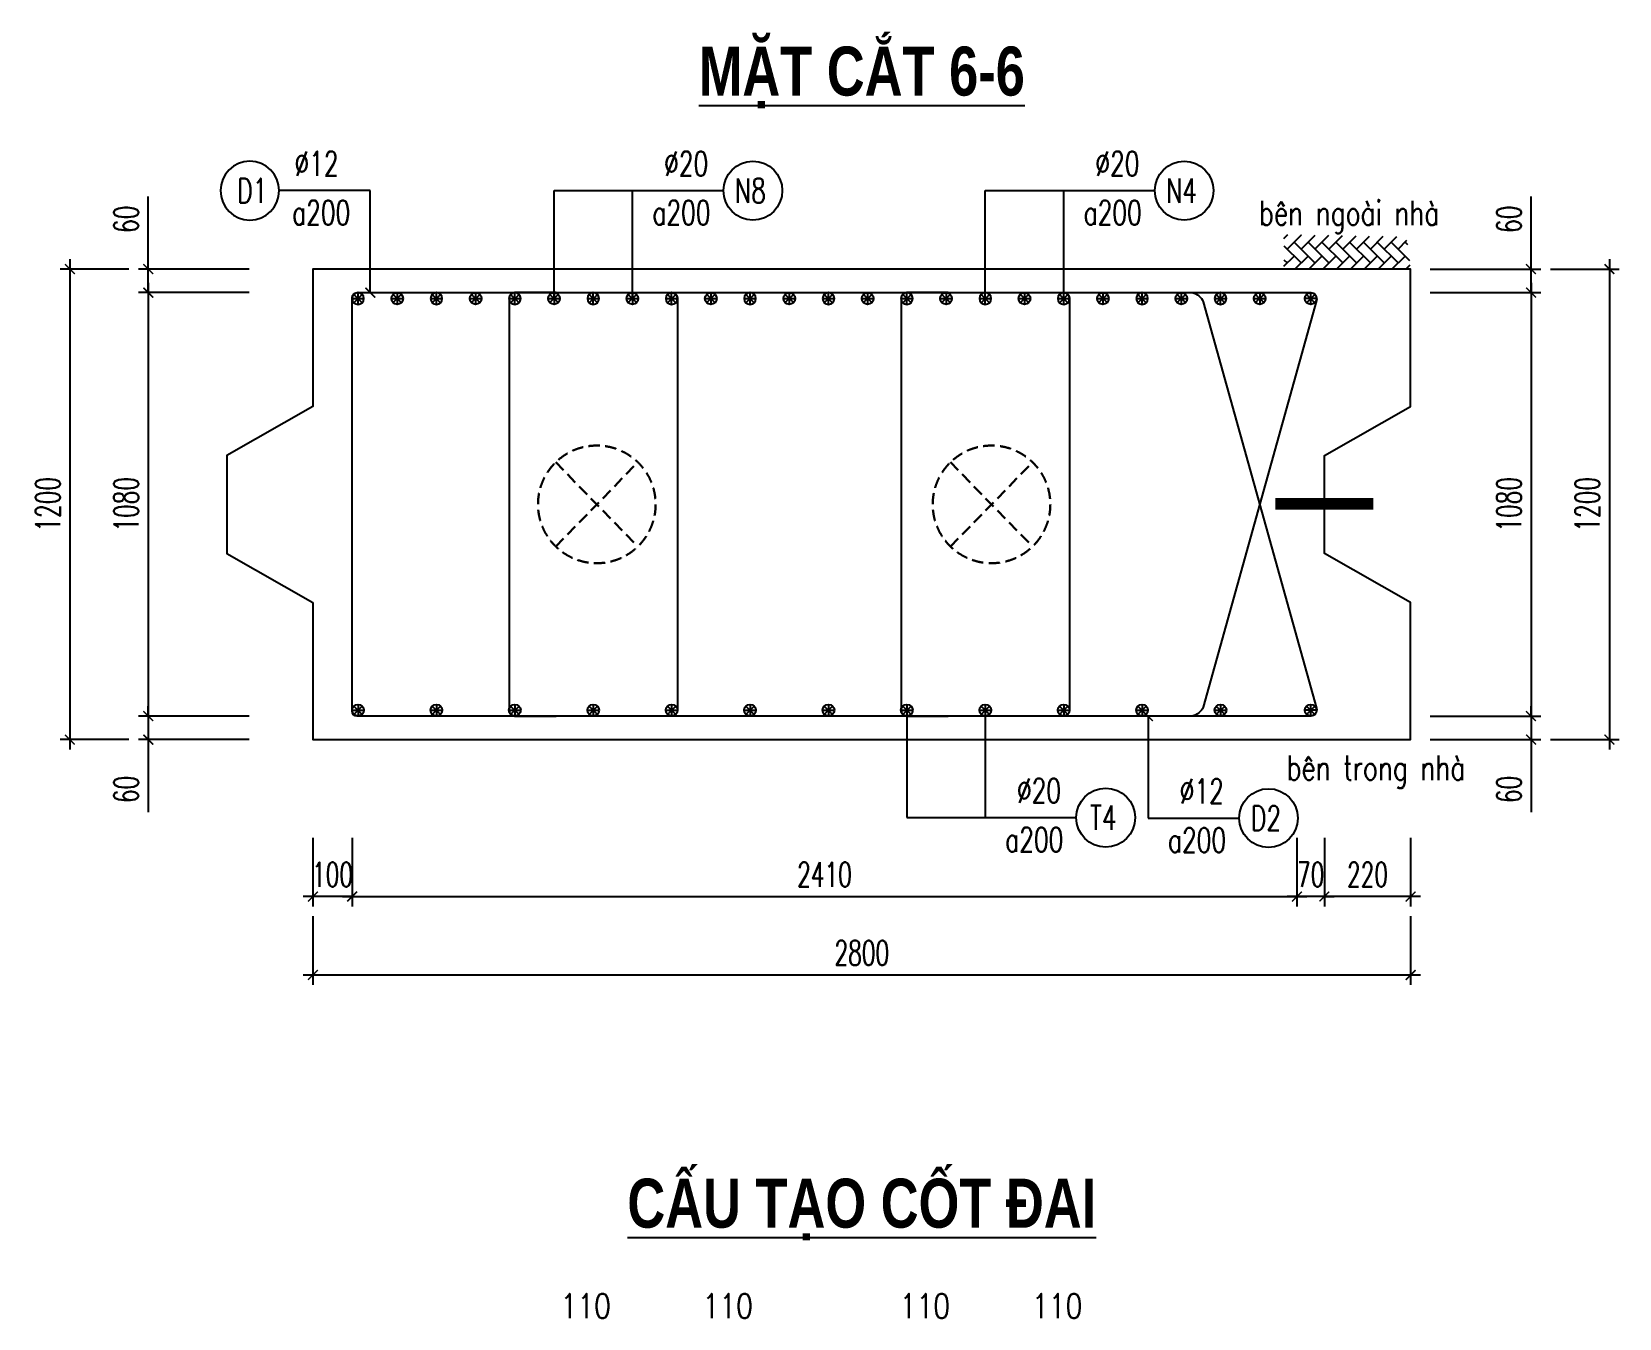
# Model space of a CAD drawing. Header units: millimetres. Extents: x -143570 to 58447, y -1448440 to -1202244.
# Drawn here: x 22564 to 38761, y -1324421 to -1311297 of the extents above; entities that cross this region are included whole.
import ezdxf
from ezdxf.enums import TextEntityAlignment as Align

# ---------------------------------------------------------------- set-up
doc = ezdxf.new("R2010")
doc.units = ezdxf.units.MM
doc.header["$LTSCALE"] = 30
doc.header["$PDMODE"] = 3
doc.linetypes.add('DASHED', pattern=[19.05, 12.7, -6.35])
doc.layers.get('0').update_dxf_attribs({"lineweight": 9})
doc.layers.get('Defpoints').update_dxf_attribs({"lineweight": 9})
for name, color, linetype in [('ccu11-Cotthep', 9, 'Continuous'), ('ccu11-Dim', 8, 'Continuous'), ('ccu11-Hatch', 8, 'Continuous'), ('ccu11-Text', 31, 'Continuous'), ('ccu11-Thay', 7, 'Continuous'), ('ccu11-Thep', 4, 'Continuous'), ('ccu11-Thep doc', 4, 'Continuous'), ('ccu11-Thepdai', 6, 'Continuous')]:
    doc.layers.add(name, color=color, linetype=linetype)
doc.layers.add('ccu11-Khuat', color=9, linetype='DASHED', lineweight=30)
doc.layers.add('Vicom_thep doc', color=1, linetype='Continuous', lineweight=35)
doc.styles.add('ccu11-dim', font='vnsimli.shx', dxfattribs={"width": 0.65, "bigfont": 'bigfont.shx'})
doc.styles.add('ccu11-VnAvH-B', font='')
doc.styles.add('ccu11-vnsimli', font='vnsimli.shx', dxfattribs={"width": 0.8, "bigfont": 'vns.shx'})
doc.styles.add('ccu11-vnsimple', font='vnsimple.shx', dxfattribs={"bigfont": 'bigfont.shx'})
doc.styles.add('ccu11_simli', font='vnsimli.shx', dxfattribs={"width": 0.8})
doc.styles.get('ccu11-VnAvH-B').set_extended_font_data('.VnAvantH', bold=True)
doc.dimstyles.new('ccu11-100', dxfattribs={"dimscale": 100, "dimtxt": 2.5, "dimasz": 1, "dimexe": 1, "dimexo": 2, "dimgap": 1, "dimtad": 1, "dimdec": 0, "dimdsep": 46, "dimtxsty": 'ccu11-dim', "dimblk": 'ARCHTICK', "dimcen": -1, "dimdle": 1, "dimclrd": 256, "dimclre": 256, "dimclrt": 3, "dimadec": 0, "dimazin": 2, "dimtfac": 0.1, "dimtdec": 0, "dimtmove": 0, "dimatfit": 1, "dimldrblk": 'ARCHTICK', "dimfxl": 1, "dimtvp": 0.833333, "dimtolj": 1, "dimtzin": 12, "dimarcsym": 0})
doc.dimstyles.new('ccu11-100x4', dxfattribs={"dimscale": 100, "dimtxt": 2.5, "dimasz": 1, "dimexe": 1, "dimexo": 2, "dimgap": 1, "dimtad": 1, "dimdec": 0, "dimlfac": 0.25, "dimdsep": 46, "dimtxsty": 'ccu11-dim', "dimblk": 'ARCHTICK', "dimcen": -1, "dimdle": 1, "dimclrd": 256, "dimclre": 256, "dimclrt": 3, "dimadec": 0, "dimazin": 2, "dimtfac": 0.1, "dimtdec": 0, "dimtmove": 0, "dimatfit": 1, "dimldrblk": 'ARCHTICK', "dimfxl": 1, "dimtvp": 0.833333, "dimtolj": 1, "dimtzin": 12, "dimarcsym": 0})

# ---------------------------------------------------------------- blocks, each defined once
blk = doc.blocks.new('MCT')
at = {"ltscale": 0.005}
for p, q in [((-0.49, 0), (0.49, 0)), ((0.35, -0.35), (-0.35, 0.35)), ((-0.35, -0.35), (0.35, 0.35)), ((0, -0.49), (0, 0.49))]:
    blk.add_line(p, q, dxfattribs=at)
blk.add_circle((0, 0), 0.492, dxfattribs=at)
blk = doc.blocks.new('*U506')
at = {"layer": 'ccu11-Thep doc', "xscale": -121.9200000001001, "yscale": 121.9200000001001, "zscale": 121.92, "rotation": 270}
blk.add_blockref('MCT', (0, 0), dxfattribs=at)
blk = doc.blocks.new('*U507')
at = {"layer": 'ccu11-Thep doc', "color": 0, "linetype": 'ByBlock', "lineweight": -2, "transparency": 16777216}
for p in [(0, 0), (800, 0), (1600, 0), (2400, 0), (3200, 0), (4000, 0), (4800, 0), (5600, 0), (6400, 0), (7200, 0), (8000, 0), (8800, 0)]:
    blk.add_blockref('*U506', p, dxfattribs=at)
blk = doc.blocks.new('*U508')
at = {"layer": 'ccu11-Thep doc', "xscale": -121.9200000001001, "yscale": 121.9200000001001, "zscale": 121.92, "rotation": 270}
blk.add_blockref('MCT', (0, 0), dxfattribs=at)
blk = doc.blocks.new('*U509')
at = {"layer": 'ccu11-Thep doc', "color": 0, "linetype": 'ByBlock', "lineweight": -2, "transparency": 16777216}
for p in [(0, 0), (800, 0), (1600, 0), (2400, 0), (3200, 0), (4000, 0), (4800, 0), (5600, 0), (6400, 0), (7200, 0), (8000, 0), (8800, 0)]:
    blk.add_blockref('*U508', p, dxfattribs=at)
blk = doc.blocks.new('_ARCHTICK')
at = {"color": 0, "linetype": 'ByBlock', "const_width": 0.15}
blk.add_lwpolyline([(-0.5, -0.5), (0.5, 0.5)], dxfattribs=at)
blk = doc.blocks.new('*D591')
at = {"layer": 'ccu11-Dim', "linetype": 'ByBlock', "lineweight": -2, "ltscale": 30, "transparency": 16777216}
for p, q in [((23753, -1313718), (23753, -1312979)), ((24782, -1313718), (23653, -1313718)), ((23753, -1313958), (23753, -1313718)), ((24782, -1313958), (23653, -1313958)), ((23753, -1313958), (23753, -1314058))]:
    blk.add_line(p, q, dxfattribs=at)
at = {"layer": 'Defpoints', "color": 0, "linetype": 'ByBlock', "ltscale": 30, "transparency": 16777216}
for p in [(24982, -1313718), (23753, -1313958), (24982, -1313958)]:
    blk.add_point(p, dxfattribs=at)
at = {"layer": 'ccu11-Dim', "linetype": 'ByBlock', "lineweight": -2, "ltscale": 30, "transparency": 16777216, "xscale": 100, "yscale": 100, "zscale": 100}
for p, rotation in [((23753, -1313718), 270), ((23753, -1313958), 90)]:
    blk.add_blockref('_ARCHTICK', p, dxfattribs=dict(at, rotation=rotation))
at = {"layer": 'ccu11-Dim', "color": 3, "linetype": 'ByBlock', "ltscale": 30, "transparency": 16777216, "insert": (23528, -1313210), "char_height": 250, "attachment_point": 5, "rotation": 90, "style": 'ccu11-dim'}
blk.add_mtext('\\A1;60', dxfattribs=at)
blk = doc.blocks.new('*D592')
at = {"layer": 'ccu11-Dim', "linetype": 'ByBlock', "lineweight": -2, "ltscale": 30, "transparency": 16777216}
for p, q in [((23753, -1313858), (23753, -1318378)), ((24782, -1313958), (23653, -1313958)), ((24782, -1318278), (23653, -1318278))]:
    blk.add_line(p, q, dxfattribs=at)
at = {"layer": 'Defpoints', "color": 0, "linetype": 'ByBlock', "ltscale": 30, "transparency": 16777216}
for p in [(24982, -1313958), (23753, -1318278), (24982, -1318278)]:
    blk.add_point(p, dxfattribs=at)
at = {"layer": 'ccu11-Dim', "linetype": 'ByBlock', "lineweight": -2, "ltscale": 30, "transparency": 16777216, "xscale": 100, "yscale": 100, "zscale": 100}
for p, rotation in [((23753, -1313958), 90), ((23753, -1318278), 270)]:
    blk.add_blockref('_ARCHTICK', p, dxfattribs=dict(at, rotation=rotation))
at = {"layer": 'ccu11-Dim', "color": 3, "linetype": 'ByBlock', "ltscale": 30, "transparency": 16777216, "insert": (23528, -1316118), "char_height": 250, "attachment_point": 5, "rotation": 90, "style": 'ccu11-dim'}
blk.add_mtext('\\A1;1080', dxfattribs=at)
blk = doc.blocks.new('*D593')
at = {"layer": 'ccu11-Dim', "linetype": 'ByBlock', "lineweight": -2, "ltscale": 30, "transparency": 16777216}
for p, q in [((24782, -1318278), (23653, -1318278)), ((23753, -1318278), (23753, -1318178)), ((23753, -1318278), (23753, -1318518)), ((24782, -1318518), (23653, -1318518)), ((23753, -1318518), (23753, -1319258))]:
    blk.add_line(p, q, dxfattribs=at)
at = {"layer": 'Defpoints', "color": 0, "linetype": 'ByBlock', "ltscale": 30, "transparency": 16777216}
for p in [(23753, -1318278), (24982, -1318278), (24982, -1318518)]:
    blk.add_point(p, dxfattribs=at)
at = {"layer": 'ccu11-Dim', "linetype": 'ByBlock', "lineweight": -2, "ltscale": 30, "transparency": 16777216, "xscale": 100, "yscale": 100, "zscale": 100}
for p, rotation in [((23753, -1318278), 270), ((23753, -1318518), 90)]:
    blk.add_blockref('_ARCHTICK', p, dxfattribs=dict(at, rotation=rotation))
at = {"layer": 'ccu11-Dim', "color": 3, "linetype": 'ByBlock', "ltscale": 30, "transparency": 16777216, "insert": (23528, -1319026), "char_height": 250, "attachment_point": 5, "rotation": 90, "style": 'ccu11-dim'}
blk.add_mtext('\\A1;60', dxfattribs=at)
blk = doc.blocks.new('*D594')
at = {"layer": 'ccu11-Dim', "linetype": 'ByBlock', "lineweight": -2, "ltscale": 30, "transparency": 16777216}
for p, q in [((23553, -1313718), (22853, -1313718)), ((22953, -1313618), (22953, -1318618)), ((23553, -1318518), (22853, -1318518))]:
    blk.add_line(p, q, dxfattribs=at)
at = {"layer": 'Defpoints', "color": 0, "linetype": 'ByBlock', "ltscale": 30, "transparency": 16777216}
for p in [(23753, -1313718), (22953, -1318518), (23753, -1318518)]:
    blk.add_point(p, dxfattribs=at)
at = {"layer": 'ccu11-Dim', "linetype": 'ByBlock', "lineweight": -2, "ltscale": 30, "transparency": 16777216, "xscale": 100, "yscale": 100, "zscale": 100}
for p, rotation in [((22953, -1313718), 90), ((22953, -1318518), 270)]:
    blk.add_blockref('_ARCHTICK', p, dxfattribs=dict(at, rotation=rotation))
at = {"layer": 'ccu11-Dim', "color": 3, "linetype": 'ByBlock', "ltscale": 30, "transparency": 16777216, "insert": (22728, -1316118), "char_height": 250, "attachment_point": 5, "rotation": 90, "style": 'ccu11-dim'}
blk.add_mtext('\\A1;1200', dxfattribs=at)
blk = doc.blocks.new('*D595')
at = {"layer": 'ccu11-Dim', "linetype": 'ByBlock', "lineweight": -2, "ltscale": 30, "transparency": 16777216}
for p, q in [((35753, -1319519), (35753, -1320219)), ((36633, -1319519), (36633, -1320219)), ((36733, -1320119), (35653, -1320119))]:
    blk.add_line(p, q, dxfattribs=at)
at = {"layer": 'Defpoints', "color": 0, "linetype": 'ByBlock', "ltscale": 30, "transparency": 16777216}
for p in [(35753, -1319319), (36633, -1319319), (35753, -1320119)]:
    blk.add_point(p, dxfattribs=at)
at = {"layer": 'ccu11-Dim', "linetype": 'ByBlock', "lineweight": -2, "ltscale": 30, "transparency": 16777216, "xscale": 100, "yscale": 100, "zscale": 100, "rotation": 180}
blk.add_blockref('_ARCHTICK', (35753, -1320119), dxfattribs=at)
at = {"layer": 'ccu11-Dim', "linetype": 'ByBlock', "lineweight": -2, "ltscale": 30, "transparency": 16777216, "xscale": 100, "yscale": 100, "zscale": 100}
blk.add_blockref('_ARCHTICK', (36633, -1320119), dxfattribs=at)
at = {"layer": 'ccu11-Dim', "color": 3, "linetype": 'ByBlock', "ltscale": 30, "transparency": 16777216, "insert": (36193, -1319894), "char_height": 250, "attachment_point": 5, "style": 'ccu11-dim'}
blk.add_mtext('\\A1;220', dxfattribs=at)
blk = doc.blocks.new('*D596')
at = {"layer": 'ccu11-Dim', "linetype": 'ByBlock', "lineweight": -2, "ltscale": 30, "transparency": 16777216}
for p, q in [((25433, -1320319), (25433, -1321019)), ((36633, -1320319), (36633, -1321019)), ((25333, -1320919), (36733, -1320919))]:
    blk.add_line(p, q, dxfattribs=at)
at = {"layer": 'Defpoints', "color": 0, "linetype": 'ByBlock', "ltscale": 30, "transparency": 16777216}
for p in [(25433, -1320119), (36633, -1320119), (36633, -1320919)]:
    blk.add_point(p, dxfattribs=at)
at = {"layer": 'ccu11-Dim', "linetype": 'ByBlock', "lineweight": -2, "ltscale": 30, "transparency": 16777216, "xscale": 100, "yscale": 100, "zscale": 100, "rotation": 180}
blk.add_blockref('_ARCHTICK', (25433, -1320919), dxfattribs=at)
at = {"layer": 'ccu11-Dim', "linetype": 'ByBlock', "lineweight": -2, "ltscale": 30, "transparency": 16777216, "xscale": 100, "yscale": 100, "zscale": 100}
blk.add_blockref('_ARCHTICK', (36633, -1320919), dxfattribs=at)
at = {"layer": 'ccu11-Dim', "color": 3, "linetype": 'ByBlock', "ltscale": 30, "transparency": 16777216, "insert": (31033, -1320694), "char_height": 250, "attachment_point": 5, "style": 'ccu11-dim'}
blk.add_mtext('\\A1;2800', dxfattribs=at)
blk = doc.blocks.new('*D597')
at = {"layer": 'ccu11-Dim', "linetype": 'ByBlock', "lineweight": -2, "ltscale": 30, "transparency": 16777216}
for p, q in [((35473, -1319519), (35473, -1320219)), ((35753, -1319519), (35753, -1320219)), ((35473, -1320119), (35373, -1320119)), ((35753, -1320119), (35473, -1320119)), ((35753, -1320119), (35853, -1320119))]:
    blk.add_line(p, q, dxfattribs=at)
at = {"layer": 'Defpoints', "color": 0, "linetype": 'ByBlock', "ltscale": 30, "transparency": 16777216}
for p in [(35473, -1319319), (35753, -1319319), (35473, -1320119)]:
    blk.add_point(p, dxfattribs=at)
at = {"layer": 'ccu11-Dim', "linetype": 'ByBlock', "lineweight": -2, "ltscale": 30, "transparency": 16777216, "xscale": 100, "yscale": 100, "zscale": 100}
blk.add_blockref('_ARCHTICK', (35473, -1320119), dxfattribs=at)
at = {"layer": 'ccu11-Dim', "linetype": 'ByBlock', "lineweight": -2, "ltscale": 30, "transparency": 16777216, "xscale": 100, "yscale": 100, "zscale": 100, "rotation": 180}
blk.add_blockref('_ARCHTICK', (35753, -1320119), dxfattribs=at)
at = {"layer": 'ccu11-Dim', "color": 3, "linetype": 'ByBlock', "ltscale": 30, "transparency": 16777216, "insert": (35613, -1319894), "char_height": 250, "attachment_point": 5, "style": 'ccu11-dim'}
blk.add_mtext('\\A1;70', dxfattribs=at)
blk = doc.blocks.new('*D598')
at = {"layer": 'ccu11-Dim', "linetype": 'ByBlock', "lineweight": -2, "ltscale": 30, "transparency": 16777216}
for p, q in [((25833, -1319519), (25833, -1320219)), ((35473, -1319519), (35473, -1320219)), ((25733, -1320119), (35573, -1320119))]:
    blk.add_line(p, q, dxfattribs=at)
at = {"layer": 'Defpoints', "color": 0, "linetype": 'ByBlock', "ltscale": 30, "transparency": 16777216}
for p in [(25833, -1319319), (35473, -1319319), (35473, -1320119)]:
    blk.add_point(p, dxfattribs=at)
at = {"layer": 'ccu11-Dim', "linetype": 'ByBlock', "lineweight": -2, "ltscale": 30, "transparency": 16777216, "xscale": 100, "yscale": 100, "zscale": 100, "rotation": 180}
blk.add_blockref('_ARCHTICK', (25833, -1320119), dxfattribs=at)
at = {"layer": 'ccu11-Dim', "linetype": 'ByBlock', "lineweight": -2, "ltscale": 30, "transparency": 16777216, "xscale": 100, "yscale": 100, "zscale": 100}
blk.add_blockref('_ARCHTICK', (35473, -1320119), dxfattribs=at)
at = {"layer": 'ccu11-Dim', "color": 3, "linetype": 'ByBlock', "ltscale": 30, "transparency": 16777216, "insert": (30653, -1319894), "char_height": 250, "attachment_point": 5, "style": 'ccu11-dim'}
blk.add_mtext('\\A1;2410', dxfattribs=at)
blk = doc.blocks.new('*D599')
at = {"layer": 'ccu11-Dim', "linetype": 'ByBlock', "lineweight": -2, "ltscale": 30, "transparency": 16777216}
for p, q in [((25433, -1319519), (25433, -1320219)), ((25833, -1319519), (25833, -1320219)), ((25433, -1320119), (25333, -1320119)), ((25833, -1320119), (25433, -1320119)), ((25833, -1320119), (25933, -1320119))]:
    blk.add_line(p, q, dxfattribs=at)
at = {"layer": 'Defpoints', "color": 0, "linetype": 'ByBlock', "ltscale": 30, "transparency": 16777216}
for p in [(25433, -1319319), (25833, -1319319), (25433, -1320119)]:
    blk.add_point(p, dxfattribs=at)
at = {"layer": 'ccu11-Dim', "linetype": 'ByBlock', "lineweight": -2, "ltscale": 30, "transparency": 16777216, "xscale": 100, "yscale": 100, "zscale": 100}
blk.add_blockref('_ARCHTICK', (25433, -1320119), dxfattribs=at)
at = {"layer": 'ccu11-Dim', "linetype": 'ByBlock', "lineweight": -2, "ltscale": 30, "transparency": 16777216, "xscale": 100, "yscale": 100, "zscale": 100, "rotation": 180}
blk.add_blockref('_ARCHTICK', (25833, -1320119), dxfattribs=at)
at = {"layer": 'ccu11-Dim', "color": 3, "linetype": 'ByBlock', "ltscale": 30, "transparency": 16777216, "insert": (25633, -1319894), "char_height": 250, "attachment_point": 5, "style": 'ccu11-dim'}
blk.add_mtext('\\A1;100', dxfattribs=at)
blk = doc.blocks.new('SHD')
at = {"layer": 'ccu11-Cotthep'}
blk.add_circle((300, 0), 300, dxfattribs=at)
at = {"layer": 'ccu11-Cotthep', "color": 31, "style": 'ccu11_simli', "width": 0.8}
blk.add_attdef('DK', text='', height=250, dxfattribs=at).set_placement((-101, 65), align=Align.BOTTOM_RIGHT)
blk.add_attdef('KH', text='', height=250, dxfattribs=at).set_placement((300, 0), align=Align.MIDDLE)
blk.add_attdef('KC', text='', height=250, dxfattribs=at).set_placement((-101, -142), align=Align.TOP_RIGHT)
blk = doc.blocks.new('*D600')
at = {"layer": 'ccu11-Dim', "linetype": 'ByBlock', "lineweight": -2, "ltscale": 30, "transparency": 16777216}
for p, q in [((37861, -1313718), (37861, -1312979)), ((36833, -1313718), (37961, -1313718)), ((37861, -1313958), (37861, -1313718)), ((36833, -1313958), (37961, -1313958)), ((37861, -1313958), (37861, -1314058))]:
    blk.add_line(p, q, dxfattribs=at)
at = {"layer": 'Defpoints', "color": 0, "linetype": 'ByBlock', "ltscale": 30, "transparency": 16777216}
for p in [(36633, -1313718), (36633, -1313958), (37861, -1313958)]:
    blk.add_point(p, dxfattribs=at)
at = {"layer": 'ccu11-Dim', "linetype": 'ByBlock', "lineweight": -2, "ltscale": 30, "transparency": 16777216, "xscale": 100, "yscale": 100, "zscale": 100}
for p, rotation in [((37861, -1313718), 270), ((37861, -1313958), 90)]:
    blk.add_blockref('_ARCHTICK', p, dxfattribs=dict(at, rotation=rotation))
at = {"layer": 'ccu11-Dim', "color": 3, "linetype": 'ByBlock', "ltscale": 30, "transparency": 16777216, "insert": (37636, -1313210), "char_height": 250, "attachment_point": 5, "rotation": 90, "style": 'ccu11-dim'}
blk.add_mtext('\\A1;60', dxfattribs=at)
blk = doc.blocks.new('*D601')
at = {"layer": 'ccu11-Dim', "linetype": 'ByBlock', "lineweight": -2, "ltscale": 30, "transparency": 16777216}
for p, q in [((37861, -1313858), (37861, -1318378)), ((36833, -1313958), (37961, -1313958)), ((36833, -1318278), (37961, -1318278))]:
    blk.add_line(p, q, dxfattribs=at)
at = {"layer": 'Defpoints', "color": 0, "linetype": 'ByBlock', "ltscale": 30, "transparency": 16777216}
for p in [(36633, -1313958), (36633, -1318278), (37861, -1318278)]:
    blk.add_point(p, dxfattribs=at)
at = {"layer": 'ccu11-Dim', "linetype": 'ByBlock', "lineweight": -2, "ltscale": 30, "transparency": 16777216, "xscale": 100, "yscale": 100, "zscale": 100}
for p, rotation in [((37861, -1313958), 90), ((37861, -1318278), 270)]:
    blk.add_blockref('_ARCHTICK', p, dxfattribs=dict(at, rotation=rotation))
at = {"layer": 'ccu11-Dim', "color": 3, "linetype": 'ByBlock', "ltscale": 30, "transparency": 16777216, "insert": (37636, -1316118), "char_height": 250, "attachment_point": 5, "rotation": 90, "style": 'ccu11-dim'}
blk.add_mtext('\\A1;1080', dxfattribs=at)
blk = doc.blocks.new('*D602')
at = {"layer": 'ccu11-Dim', "linetype": 'ByBlock', "lineweight": -2, "ltscale": 30, "transparency": 16777216}
for p, q in [((36833, -1318278), (37961, -1318278)), ((37861, -1318278), (37861, -1318178)), ((37861, -1318278), (37861, -1318518)), ((36833, -1318518), (37961, -1318518)), ((37861, -1318518), (37861, -1319258))]:
    blk.add_line(p, q, dxfattribs=at)
at = {"layer": 'Defpoints', "color": 0, "linetype": 'ByBlock', "ltscale": 30, "transparency": 16777216}
for p in [(36633, -1318278), (37861, -1318278), (36633, -1318518)]:
    blk.add_point(p, dxfattribs=at)
at = {"layer": 'ccu11-Dim', "linetype": 'ByBlock', "lineweight": -2, "ltscale": 30, "transparency": 16777216, "xscale": 100, "yscale": 100, "zscale": 100}
for p, rotation in [((37861, -1318278), 270), ((37861, -1318518), 90)]:
    blk.add_blockref('_ARCHTICK', p, dxfattribs=dict(at, rotation=rotation))
at = {"layer": 'ccu11-Dim', "color": 3, "linetype": 'ByBlock', "ltscale": 30, "transparency": 16777216, "insert": (37636, -1319026), "char_height": 250, "attachment_point": 5, "rotation": 90, "style": 'ccu11-dim'}
blk.add_mtext('\\A1;60', dxfattribs=at)
blk = doc.blocks.new('*D603')
at = {"layer": 'ccu11-Dim', "linetype": 'ByBlock', "lineweight": -2, "ltscale": 30, "transparency": 16777216}
for p, q in [((38061, -1313718), (38761, -1313718)), ((38661, -1313618), (38661, -1318618)), ((38061, -1318518), (38761, -1318518))]:
    blk.add_line(p, q, dxfattribs=at)
at = {"layer": 'Defpoints', "color": 0, "linetype": 'ByBlock', "ltscale": 30, "transparency": 16777216}
for p in [(37861, -1313718), (37861, -1318518), (38661, -1318518)]:
    blk.add_point(p, dxfattribs=at)
at = {"layer": 'ccu11-Dim', "linetype": 'ByBlock', "lineweight": -2, "ltscale": 30, "transparency": 16777216, "xscale": 100, "yscale": 100, "zscale": 100}
for p, rotation in [((38661, -1313718), 90), ((38661, -1318518), 270)]:
    blk.add_blockref('_ARCHTICK', p, dxfattribs=dict(at, rotation=rotation))
at = {"layer": 'ccu11-Dim', "color": 3, "linetype": 'ByBlock', "ltscale": 30, "transparency": 16777216, "insert": (38436, -1316118), "char_height": 250, "attachment_point": 5, "rotation": 90, "style": 'ccu11-dim'}
blk.add_mtext('\\A1;1200', dxfattribs=at)
blk = doc.blocks.new('ccu11_block_thep')
at = {"layer": 'ccu11-Thep', "color": 3}
for p, q in [((-0.4, 0), (0.4, 0)), ((-0.28, 0.28), (0.28, -0.28)), ((0.28, 0.28), (-0.28, -0.28)), ((0, 0.4), (0, -0.4))]:
    blk.add_line(p, q, dxfattribs=at)
at = {"layer": 'ccu11-Thep', "color": 1, "const_width": 0.0667}
blk.add_lwpolyline([(-0.4, 0, 1), (0.4, 0, 1), (-0.4, 0, 1)], format="xyb", dxfattribs=at)
at = {"layer": 'ccu11-Thep', "color": 1}
blk.add_circle((0, 0), 0.4, dxfattribs=at)
blk = doc.blocks.new('*U510')
at = {"layer": 'Vicom_thep doc', "xscale": -150, "yscale": 150, "zscale": 150, "rotation": 180}
blk.add_blockref('ccu11_block_thep', (0, 0), dxfattribs=at)
blk = doc.blocks.new('*U511')
at = {"layer": 'ccu11-Thep doc', "color": 0, "linetype": 'ByBlock', "lineweight": -2, "transparency": 16777216}
for p in [(0, 0), (800, 0), (1600, 0), (2400, 0), (3200, 0), (4000, 0), (4800, 0), (5600, 0), (6400, 0), (7200, 0), (8000, 0), (8800, 0)]:
    blk.add_blockref('*U510', p, dxfattribs=at)

msp = doc.modelspace()

# ---------------------------------------------------------------- hatches: boundary and pattern name
at = {"layer": 'ccu11-Hatch', "ltscale": 10}
h = msp.add_hatch(dxfattribs=at)
h.set_pattern_fill('AR-HBONE', color=256, scale=25, angle=270, style=0)
h.set_pattern_definition([(45, (-3226509.98, 462737.74), (141.4213562, 4e-14), [300, -100]), (315, (-3226439.27, 462808.45), (141.4213562, 4e-14), [300, -100])])
h.paths.add_polyline_path([(35340.52, -1313365.73), (35340.52, -1313718.46), (36632.88, -1313718.46), (36590.02, -1313387.16)])

# ---------------------------------------------------------------- linework, layer by layer
at = {"layer": 'ccu11-Khuat', "ltscale": 0.3}
for p, q in [((27910.3, -1315689.11), (28748.53, -1316547.81)), ((27910.3, -1316547.81), (28748.53, -1315689.11)), ((31937.54, -1315689.11), (32775.77, -1316547.81)), ((31937.54, -1316547.81), (32775.77, -1315689.11))]:
    msp.add_line(p, q, dxfattribs=at)
for centre in [(28329.42, -1316118.46), (32356.65, -1316118.46)]:
    msp.add_circle(centre, 600, dxfattribs=at)
at = {"layer": 'ccu11-Thay'}
msp.add_lwpolyline([(25432.88, -1317118.46), (25432.88, -1318518.46), (36632.88, -1318518.46), (36632.88, -1317118.46), (35753.11, -1316618.46), (35753.11, -1315618.46), (36632.88, -1315118.46), (36632.88, -1313718.46), (25432.88, -1313718.46), (25432.88, -1315118.46), (24553.11, -1315618.46), (24553.11, -1316618.46)], close=True, dxfattribs=at)
at = {"layer": 'ccu11-Thep', "const_width": 120}
msp.add_lwpolyline([(35252.88, -1316111.9), (36252.88, -1316111.9)], dxfattribs=at)
at = {"layer": 'ccu11-Thepdai'}
for points in [[(33684.67, -1313958.46), (34405.14, -1313958.46, -0.23620228), (34516.91, -1314051.21), (35670.79, -1318197.96, -0.5204497), (35614.4, -1318278.46), (25882.88, -1318278.46, -0.41421356), (25832.88, -1318228.46), (25832.88, -1314008.46, -0.41421356), (25882.88, -1313958.46), (35614.4, -1313958.46, -0.5204497), (35670.79, -1314038.96), (34516.91, -1318185.71, -0.23620228), (34405.14, -1318278.46), (33684.67, -1318278.46)], [(27913.56, -1313958.46), (27493.56, -1313958.46, 0.41421356), (27433.56, -1314018.46), (27433.56, -1318218.46, 0.41421356), (27493.56, -1318278.46), (27913.56, -1318278.46)], [(28673.56, -1313958.46), (29093.56, -1313958.46, -0.41421356), (29153.56, -1314018.46), (29153.56, -1318218.46, -0.41421356), (29093.56, -1318278.46), (28673.56, -1318278.46)], [(31913.56, -1313958.46), (31493.56, -1313958.46, 0.41421356), (31433.56, -1314018.46), (31433.56, -1318218.46, 0.41421356), (31493.56, -1318278.46), (31913.56, -1318278.46)], [(32673.56, -1313958.46), (33093.56, -1313958.46, -0.41421356), (33153.56, -1314018.46), (33153.56, -1318218.46, -0.41421356), (33093.56, -1318278.46), (32673.56, -1318278.46)]]:
    msp.add_lwpolyline(points, format="xyb", dxfattribs=at)

# ---------------------------------------------------------------- block references
at = {"layer": 'ccu11-Cotthep'}
ref = msp.add_blockref('SHD', (25089.04, -1312918.1), dxfattribs=dict(at, xscale=-1))
ref.add_attrib('KH', 'D1', dxfattribs={"color": 31, "height": 250, "style": 'ccu11-vnsimple', "width": 0.7}).set_placement((24814.04, -1312918.1), align=Align.MIDDLE_CENTER)
ref.add_attrib('KC', 'a200', dxfattribs={"color": 31, "height": 250, "style": 'ccu11-vnsimple', "width": 0.7}).set_placement((25517.62, -1313018.1), align=Align.TOP_CENTER)
ref.add_attrib('DK', '`12', dxfattribs={"color": 31, "height": 250, "style": 'ccu11-vnsimple', "width": 0.7}).set_placement((25469.83, -1312843.1), align=Align.BOTTOM_CENTER)
ref = msp.add_blockref('SHD', (29621.88, -1312918.1), dxfattribs=at)
ref.add_attrib('KH', 'N8', dxfattribs={"color": 31, "height": 250, "style": 'ccu11-vnsimple', "width": 0.7}).set_placement((29896.88, -1312918.1), align=Align.MIDDLE_CENTER)
ref.add_attrib('KC', 'a200', dxfattribs={"color": 31, "height": 250, "style": 'ccu11-vnsimple', "width": 0.7}).set_placement((29193.3, -1313018.1), align=Align.TOP_CENTER)
ref.add_attrib('DK', '`20', dxfattribs={"color": 31, "height": 250, "style": 'ccu11-vnsimple', "width": 0.7}).set_placement((29241.09, -1312843.1), align=Align.BOTTOM_CENTER)
ref = msp.add_blockref('SHD', (34021.88, -1312918.1), dxfattribs=at)
ref.add_attrib('KH', 'N4', dxfattribs={"color": 31, "height": 250, "style": 'ccu11-vnsimple', "width": 0.7}).set_placement((34296.88, -1312918.1), align=Align.MIDDLE_CENTER)
ref.add_attrib('KC', 'a200', dxfattribs={"color": 31, "height": 250, "style": 'ccu11-vnsimple', "width": 0.7}).set_placement((33593.3, -1313018.1), align=Align.TOP_CENTER)
ref.add_attrib('DK', '`20', dxfattribs={"color": 31, "height": 250, "style": 'ccu11-vnsimple', "width": 0.7}).set_placement((33641.09, -1312843.1), align=Align.BOTTOM_CENTER)
ref = msp.add_blockref('SHD', (33221.88, -1319313.82), dxfattribs=at)
ref.add_attrib('KH', 'T4', dxfattribs={"color": 31, "height": 250, "style": 'ccu11-vnsimple', "width": 0.7}).set_placement((33496.88, -1319313.82), align=Align.MIDDLE_CENTER)
ref.add_attrib('KC', 'a200', dxfattribs={"color": 31, "height": 250, "style": 'ccu11-vnsimple', "width": 0.7}).set_placement((32793.3, -1319413.82), align=Align.TOP_CENTER)
ref.add_attrib('DK', '`20', dxfattribs={"color": 31, "height": 250, "style": 'ccu11-vnsimple', "width": 0.7}).set_placement((32841.09, -1319238.82), align=Align.BOTTOM_CENTER)
ref = msp.add_blockref('SHD', (34882.51, -1319318.82), dxfattribs=at)
ref.add_attrib('KH', 'D2', dxfattribs={"color": 31, "height": 250, "style": 'ccu11-vnsimple', "width": 0.7}).set_placement((35157.51, -1319318.82), align=Align.MIDDLE_CENTER)
ref.add_attrib('KC', 'a200', dxfattribs={"color": 31, "height": 250, "style": 'ccu11-vnsimple', "width": 0.7}).set_placement((34453.93, -1319418.82), align=Align.TOP_CENTER)
ref.add_attrib('DK', '`12', dxfattribs={"color": 31, "height": 250, "style": 'ccu11-vnsimple', "width": 0.7}).set_placement((34501.73, -1319243.82), align=Align.BOTTOM_CENTER)
at = {"layer": 'ccu11-Thep doc'}
msp.add_blockref('*U507', (25892.88, -1314018.46), dxfattribs=at)
at = {"layer": 'ccu11-Thep doc', "xscale": -1, "rotation": 180}
for name, p in [('*U511', (26292.88, -1314018.46)), ('*U509', (25892.88, -1318218.46))]:
    msp.add_blockref(name, p, dxfattribs=at)
at = {"layer": 'ccu11-Thep doc', "xscale": 121.9200000001001, "yscale": 121.9200000001001, "zscale": 121.9200000001001, "rotation": 90.00000000000001}
for p in [(35613.23, -1314018.46), (35613.23, -1318218.46)]:
    msp.add_blockref('MCT', p, dxfattribs=at)

# ---------------------------------------------------------------- texts
at = {"layer": 'ccu11-Text', "color": 6, "style": 'ccu11-VnAvH-B', "width": 0.8}
for s, p in [('%%UmÆt c¾t 6-6', (31032.88, -1311948.33)), ('%%ucÊu t¹o cèt ®ai', (31032.88, -1323496.93))]:
    msp.add_text(s, height=500, dxfattribs=at).set_placement(p, align=Align.CENTER)
at = {"layer": 'ccu11-Text', "linetype": 'Continuous', "style": 'ccu11-vnsimli', "width": 0.75}
for s, p in [('bªn ngoµi nhµ', (36006.11, -1313270.31)), ('bªn trong nhµ', (36278.89, -1318930.35))]:
    msp.add_text(s, height=250, dxfattribs=at).set_placement(p, align=Align.CENTER)
at = {"layer": 'ccu11-Text', "style": 'ccu11-vnsimli', "width": 0.8}
for p in [(27958.87, -1324420.72), (29407.93, -1324420.72), (31419.58, -1324420.72), (32769.13, -1324420.72)]:
    msp.add_text('110', height=250, dxfattribs=at).set_placement(p)

# ---------------------------------------------------------------- dimensions: what is measured, and where the dimension line sits
at = {"layer": 'ccu11-Dim', "linetype": 'ByBlock', "ltscale": 30}
for base, p1, p2, angle, picture, middle in [((23753.11, -1313958.46), (24981.51, -1313718.46), (24981.51, -1313958.46), 90, '*D591', (23753.11, -1313210.48)), ((37861.27, -1313958.46), (36632.88, -1313718.46), (36632.88, -1313958.46), 90, '*D600', (37861.27, -1313210.48)), ((23753.11, -1318278.46), (24981.51, -1318518.46), (24981.51, -1318278.46), 270, '*D593', (23753.11, -1319026.44)), ((37861.27, -1318278.46), (36632.88, -1318518.46), (36632.88, -1318278.46), 270, '*D602', (37861.27, -1319026.44))]:
    dim = msp.add_linear_dim(base=base, p1=p1, p2=p2, angle=angle, dimstyle='ccu11-100x4', dxfattribs=at)
    dim.commit()
    dim.dimension.update_dxf_attribs({"geometry": picture, "text_midpoint": middle, "dimtype": 160})
for base, p1, p2, picture, middle in [((22953.11, -1318518.46), (23753.11, -1313718.46), (23753.11, -1318518.46), '*D594', (22728.11, -1316118.46)), ((38661.27, -1318518.46), (37861.27, -1313718.46), (37861.27, -1318518.46), '*D603', (38436.27, -1316118.46))]:
    dim = msp.add_linear_dim(base=base, p1=p1, p2=p2, angle=90, dimstyle='ccu11-100x4', dxfattribs=at)
    dim.commit()
    dim.dimension.update_dxf_attribs({"geometry": picture, "text_midpoint": middle})
for base, p1, p2, picture, middle in [((23753.11, -1318278.46), (24981.51, -1313958.46), (24981.51, -1318278.46), '*D592', (23528.11, -1316118.46)), ((37861.27, -1318278.46), (36632.88, -1313958.46), (36632.88, -1318278.46), '*D601', (37636.27, -1316118.46))]:
    dim = msp.add_linear_dim(base=base, p1=p1, p2=p2, angle=90, dimstyle='ccu11-100x4', override={"dimtmove": 1}, dxfattribs=at)
    dim.commit()
    dim.dimension.update_dxf_attribs({"geometry": picture, "text_midpoint": middle})
for base, p1, p2, picture, middle in [((25432.88, -1320118.82), (25832.88, -1319318.82), (25432.88, -1319318.82), '*D599', (25632.88, -1319893.82)), ((35472.88, -1320118.82), (35752.88, -1319318.82), (35472.88, -1319318.82), '*D597', (35612.88, -1319893.82))]:
    dim = msp.add_linear_dim(base=base, p1=p1, p2=p2, dimstyle='ccu11-100x4', override={"dimtix": 1}, dxfattribs=at)
    dim.commit()
    dim.dimension.update_dxf_attribs({"geometry": picture, "text_midpoint": middle})
for base, p1, p2, picture, middle in [((35472.88, -1320118.82), (25832.88, -1319318.82), (35472.88, -1319318.82), '*D598', (30652.88, -1319893.82)), ((35752.88, -1320118.82), (36632.88, -1319318.82), (35752.88, -1319318.82), '*D595', (36192.88, -1319893.82)), ((36632.88, -1320918.82), (25432.88, -1320118.82), (36632.88, -1320118.82), '*D596', (31032.88, -1320693.82))]:
    dim = msp.add_linear_dim(base=base, p1=p1, p2=p2, dimstyle='ccu11-100x4', dxfattribs=at)
    dim.commit()
    dim.dimension.update_dxf_attribs({"geometry": picture, "text_midpoint": middle})

# ---------------------------------------------------------------- leaders
at = {"layer": 'ccu11-Cotthep', "linetype": 'ByBlock', "ltscale": 30}
for points in [[(26018.04, -1313958.46), (26018.04, -1312918.1), (25089.04, -1312918.1)], [(33953.51, -1318278.46), (33953.51, -1319318.82), (34882.51, -1319318.82)]]:
    msp.add_leader(points, dimstyle='ccu11-100x4', dxfattribs=at)
at = {"layer": 'ccu11-Cotthep'}
for points in [[(27892.88, -1314018.46), (27892.88, -1312918.1), (29621.88, -1312918.1)], [(28692.88, -1314018.46), (28692.88, -1312918.1), (29621.88, -1312918.1)], [(32292.88, -1314018.46), (32292.88, -1312918.1), (34021.88, -1312918.1)], [(33092.88, -1314018.46), (33092.88, -1312918.1), (34021.88, -1312918.1)], [(31492.88, -1318213.46), (31492.88, -1319313.82), (33221.88, -1319313.82)], [(32292.88, -1318213.46), (32292.88, -1319313.82), (33221.88, -1319313.82)]]:
    msp.add_leader(points, dimstyle='ccu11-100', override={"dimasz": 1.5, "dimgap": 1, "dimtad": 0, "dimldrblk": 'None', "dimfxl": 3, "dimfxlon": 1, "dimtfill": 1, "dimarcsym": 1}, dxfattribs=at)

doc.saveas('drawing.dxf')
